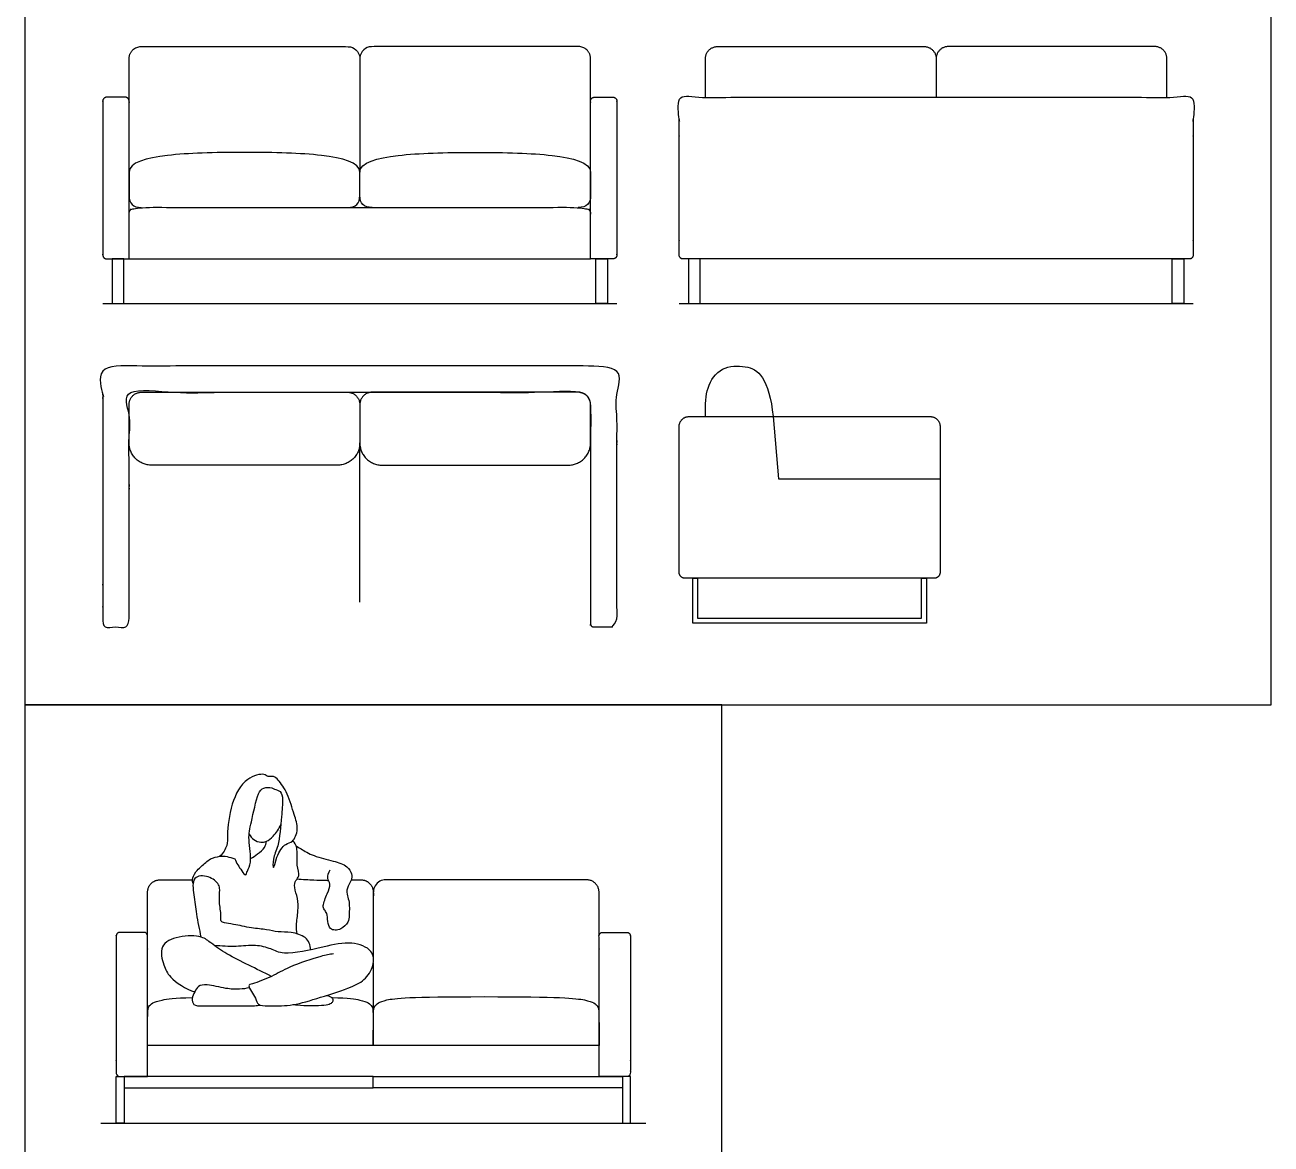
# Model space of a CAD drawing. Header units: metres. Extents: x 0 to 74.2, y -1.2 to 25.5.
# Drawn here: x 0 to 4.064, y 2.491 to 6.14 of the extents above; entities that cross this region are included whole.
import ezdxf

# ---------------------------------------------------------------- set-up
doc = ezdxf.new("R2010")
doc.units = ezdxf.units.M
doc.header["$MEASUREMENT"] = 0
for name, color, linetype, true_color in [('AG-DETAIL-DIAGRAM', 7, 'Continuous', 0xccff66), ('AG-DIAGRAM', 7, 'Continuous', 0xfecc66), ('AG-FURNITURE', 7, 'Continuous', 0x66ccff), ('AG-PEOPLE', 7, 'Continuous', 0xfc6666), ('X-VPRT', 6, 'Continuous', 0xff00ff)]:
    doc.layers.add(name, color=color, linetype=linetype, true_color=true_color)

msp = doc.modelspace()

# ---------------------------------------------------------------- linework, layer by layer
at = {"layer": 'AG-DETAIL-DIAGRAM'}
msp.add_lwpolyline([(2.4398, 4.8631), (2.4574, 4.6599), (2.9845, 4.6599)], dxfattribs=at)
at = {"layer": 'AG-DIAGRAM'}
for points in [[(0.254, 5.2314), (1.9304, 5.2314)], [(2.1336, 5.2314), (3.81, 5.2314)], [(0.2472, 2.559), (2.0252, 2.559)]]:
    msp.add_lwpolyline(points, dxfattribs=at)
at = {"layer": 'AG-FURNITURE'}
for points in [[(0.2845, 5.3775), (0.2845, 5.2314), (0.3226, 5.2314), (0.3226, 5.3775)], [(1.8999, 5.3775), (1.8999, 5.2314), (1.8618, 5.2314), (1.8618, 5.3775)], [(2.1641, 5.3775), (2.1641, 5.2314), (2.2022, 5.2314), (2.2022, 5.3775)], [(3.7795, 5.3775), (3.7795, 5.2314), (3.7414, 5.2314), (3.7414, 5.3775)], [(2.559, 4.19), (2.178, 4.19), (2.178, 4.3361), (2.1939, 4.3361), (2.1939, 4.2059), (2.559, 4.2059), (2.9242, 4.2059), (2.9242, 4.3361), (2.94, 4.3361), (2.94, 4.19)], [(0.298, 2.559), (0.298, 2.7114), (0.3234, 2.7114), (0.3234, 2.559)], [(0.3234, 2.7114), (0.3234, 2.6748), (1.1362, 2.6748), (1.1362, 2.7114)], [(1.949, 2.7114), (1.949, 2.6748), (1.1362, 2.6748), (1.1362, 2.7114)], [(1.9744, 2.559), (1.9744, 2.7114), (1.949, 2.7114), (1.949, 2.559)]]:
    msp.add_lwpolyline(points, close=True, dxfattribs=at)
for points in [[(0.3397, 5.3775), (1.0922, 5.3775), (1.8447, 5.3775)], [(1.0922, 4.2584), (1.0922, 4.7771)], [(1.0922, 4.2584), (1.0922, 4.7771)]]:
    msp.add_lwpolyline(points, dxfattribs=at)
for points, weights, knots in [([(0.3397, 5.8921), (0.3397, 5.9613), (0.3397, 6.0304), (0.3397, 6.0696), (0.3789, 6.0696), (0.5324, 6.0696), (0.6858, 6.0696), (0.8392, 6.0696), (1.053, 6.0696), (1.0922, 6.0696), (1.0922, 6.0304), (1.0922, 5.9613), (1.0922, 5.6601)], [1, 1, 1, 0.707106781187, 1, 1, 1, 1, 1, 0.707106781187, 1, 1, 1], [-1.677083, -1.677083, -1.677083, -1.254992, -1.254992, -1.053101, -1.053101, -0.046213, -0.046213, 0.960676, 0.960676, 1.162567, 1.162567, 1.584658, 1.584658, 1.584658]), ([(1.8447, 5.8921), (1.8447, 5.9613), (1.8447, 6.0304), (1.8447, 6.0696), (1.8055, 6.0696), (1.652, 6.0696), (1.4986, 6.0696), (1.3452, 6.0696), (1.1314, 6.0696), (1.0922, 6.0696), (1.0922, 6.0304), (1.0922, 5.9613), (1.0922, 5.6601)], [1, 1, 1, 0.707106781187, 1, 1, 1, 1, 1, 0.707106781187, 1, 1, 1], [-1.677083, -1.677083, -1.677083, -1.254992, -1.254992, -1.053101, -1.053101, -0.046213, -0.046213, 0.960676, 0.960676, 1.162567, 1.162567, 1.584658, 1.584658, 1.584658]), ([(2.2193, 5.9045), (2.2193, 5.9675), (2.2193, 6.0304), (2.2193, 6.0696), (2.2585, 6.0696), (2.412, 6.0696), (2.5654, 6.0696), (2.7188, 6.0696), (2.9326, 6.0696), (2.9718, 6.0696), (2.9718, 6.0304), (2.9718, 5.9675), (2.9718, 5.9045)], [1, 1, 1, 0.707106781187, 1, 1, 1, 1, 1, 0.707106781187, 1, 1, 1], [-1.639356, -1.639356, -1.639356, -1.254992, -1.254992, -1.053101, -1.053101, -0.046213, -0.046213, 0.960676, 0.960676, 1.162567, 1.162567, 1.546931, 1.546931, 1.546931]), ([(3.7243, 5.9045), (3.7243, 5.9675), (3.7243, 6.0304), (3.7243, 6.0696), (3.6851, 6.0696), (3.5316, 6.0696), (3.3782, 6.0696), (3.2248, 6.0696), (3.011, 6.0696), (2.9718, 6.0696), (2.9718, 6.0304), (2.9718, 5.9675), (2.9718, 5.9045)], [1, 1, 1, 0.707106781187, 1, 1, 1, 1, 1, 0.707106781187, 1, 1, 1], [-1.639356, -1.639356, -1.639356, -1.254992, -1.254992, -1.053101, -1.053101, -0.046213, -0.046213, 0.960676, 0.960676, 1.162567, 1.162567, 1.546931, 1.546931, 1.546931]), ([(0.3397, 5.3775), (0.303, 5.3775), (0.2664, 5.3775), (0.254, 5.3775), (0.254, 5.3899), (0.254, 5.641), (0.254, 5.8921), (0.254, 5.9045), (0.2664, 5.9045), (0.2969, 5.9045), (0.3274, 5.9045), (0.3397, 5.9045), (0.3397, 5.8921), (0.3397, 5.6507), (0.3397, 5.3775)], [1, 1, 1, 0.707106781187, 1, 1, 1, 0.707106781187, 1, 1, 1, 0.707106781187, 1, 1, 1], [3.738956, 3.738956, 3.738956, 3.979653, 3.979653, 4.043353, 4.043353, 5.691101, 5.691101, 5.7548, 5.7548, 5.954946, 5.954946, 6.018645, 6.018645, 7.704346, 7.704346, 7.704346]), ([(1.8447, 5.3775), (1.8814, 5.3775), (1.918, 5.3775), (1.9304, 5.3775), (1.9304, 5.3899), (1.9304, 5.641), (1.9304, 5.8921), (1.9304, 5.9045), (1.918, 5.9045), (1.8875, 5.9045), (1.857, 5.9045), (1.8447, 5.9045), (1.8447, 5.8921), (1.8447, 5.6507), (1.8447, 5.3775)], [1, 1, 1, 0.707106781187, 1, 1, 1, 0.707106781187, 1, 1, 1, 0.707106781187, 1, 1, 1], [3.738956, 3.738956, 3.738956, 3.979653, 3.979653, 4.043353, 4.043353, 5.691101, 5.691101, 5.7548, 5.7548, 5.954946, 5.954946, 6.018645, 6.018645, 7.704346, 7.704346, 7.704346]), ([(2.9718, 5.3775), (3.1448, 5.3775), (3.7243, 5.3775), (3.761, 5.3775), (3.7976, 5.3775), (3.81, 5.3775), (3.81, 5.3899), (3.81, 5.641), (3.81, 5.8921), (3.81, 5.9045), (3.7976, 5.9045), (3.7671, 5.9045), (3.7366, 5.9045), (2.9718, 5.9045), (2.207, 5.9045), (2.1765, 5.9045), (2.146, 5.9045), (2.1336, 5.9045), (2.1336, 5.8921), (2.1336, 5.641), (2.1336, 5.3899), (2.1336, 5.3775), (2.146, 5.3775), (2.1826, 5.3775), (2.2193, 5.3775), (2.7988, 5.3775), (2.9718, 5.3775)], [1, 1, 1, 1, 1, 0.707106781187, 1, 1, 1, 0.707106781187, 1, 1, 1, 1, 1, 1, 1, 0.707106781187, 1, 1, 1, 0.707106781187, 1, 1, 1, 1, 1], [-2.322289, -2.322289, -2.322289, -0.905622, -0.905622, -0.664925, -0.664925, -0.601225, -0.601225, 1.046523, 1.046523, 1.110222, 1.110222, 1.310368, 1.310368, 3.782771, 3.782771, 3.982916, 3.982916, 4.046616, 4.046616, 5.694364, 5.694364, 5.758063, 5.758063, 5.998761, 5.998761, 7.415428, 7.415428, 7.415428]), ([(1.8542, 4.1773), (1.8447, 4.1773), (1.8447, 4.1868), (1.8447, 4.5599), (1.8447, 4.9329), (1.8447, 4.9425), (1.8351, 4.9425), (1.0922, 4.9425), (0.3492, 4.9425), (0.3397, 4.9425), (0.3397, 4.9329), (0.3397, 4.5599), (0.3397, 4.1868), (0.3397, 4.1773), (0.3302, 4.1773), (0.2969, 4.1773), (0.2635, 4.1773), (0.254, 4.1773), (0.254, 4.1868), (0.254, 4.6027), (0.254, 5.0187), (0.254, 5.0282), (0.2635, 5.0282), (1.0922, 5.0282), (1.9209, 5.0282), (1.9304, 5.0282), (1.9304, 5.0187), (1.9304, 4.6027), (1.9304, 4.1868), (1.9304, 4.1773), (1.9209, 4.1773), (1.8875, 4.1773), (1.8542, 4.1773)], [1, 0.707106781187, 1, 1, 1, 0.707106781187, 1, 1, 1, 0.707106781187, 1, 1, 1, 0.707106781187, 1, 1, 1, 0.707106781186, 1, 1, 1, 0.707106781187, 1, 1, 1, 0.707106781187, 1, 1, 1, 0.707106781187, 1, 1, 1], [0, 0, 0, 0.049087, 0.049087, 2.190313, 2.190313, 2.239401, 2.239401, 4.447734, 4.447734, 4.496821, 4.496821, 6.638047, 6.638047, 6.687135, 6.687135, 6.905885, 6.905885, 6.954972, 6.954972, 9.643405, 9.643405, 9.692492, 9.692492, 12.463326, 12.463326, 12.512413, 12.512413, 15.200846, 15.200846, 15.249933, 15.249933, 15.468683, 15.468683, 15.468683]), ([(0.6858, 4.7044), (0.8992, 4.7044), (1.0181, 4.7044), (1.0922, 4.7044), (1.0922, 4.7771), (1.0922, 4.8538), (1.0922, 4.9024), (1.0922, 4.9425), (1.0522, 4.9425), (0.8992, 4.9425), (0.6858, 4.9425), (0.5328, 4.9425), (0.3797, 4.9425), (0.3397, 4.9425), (0.3397, 4.9024), (0.3397, 4.8538), (0.3397, 4.7771), (0.3397, 4.7044), (0.4138, 4.7044), (0.5328, 4.7044), (0.6858, 4.7044)], [1, 1, 1, 0.707106781187, 1, 1, 1, 0.707106781187, 1, 1, 1, 1, 1, 0.707106781187, 1, 1, 1, 0.707106781187, 1, 1, 1], [-0.581803, -0.581803, -0.581803, 0.422308, 0.422308, 0.628563, 0.628563, 0.947754, 0.947754, 1.154009, 1.154009, 2.158119, 2.158119, 3.16223, 3.16223, 3.368485, 3.368485, 3.687676, 3.687676, 3.893931, 3.893931, 4.898041, 4.898041, 4.898041]), ([(1.4986, 4.7044), (1.2852, 4.7044), (1.1663, 4.7044), (1.0922, 4.7044), (1.0922, 4.7771), (1.0922, 4.8538), (1.0922, 4.9024), (1.0922, 4.9425), (1.1322, 4.9425), (1.2852, 4.9425), (1.4986, 4.9425), (1.6516, 4.9425), (1.8047, 4.9425), (1.8447, 4.9425), (1.8447, 4.9024), (1.8447, 4.8538), (1.8447, 4.7771), (1.8447, 4.7044), (1.7706, 4.7044), (1.6516, 4.7044), (1.4986, 4.7044)], [1, 1, 1, 0.707106781187, 1, 1, 1, 0.707106781187, 1, 1, 1, 1, 1, 0.707106781187, 1, 1, 1, 0.707106781187, 1, 1, 1], [-0.581803, -0.581803, -0.581803, 0.422308, 0.422308, 0.628563, 0.628563, 0.947754, 0.947754, 1.154009, 1.154009, 2.158119, 2.158119, 3.16223, 3.16223, 3.368485, 3.368485, 3.687676, 3.687676, 3.893931, 3.893931, 4.898041, 4.898041, 4.898041]), ([(0.4, 3.1705), (0.4, 3.2445), (0.4, 3.3123), (0.4, 3.3528), (0.4405, 3.3528), (0.4913, 3.3528), (0.5466, 3.3528)], [1, 1, 1, 0.707106781187, 1, 1, 1], [-1.971836, -1.971836, -1.971836, -1.485655, -1.485655, -1.276895, -1.276895, -0.8576, -0.8576, -0.8576]), ([(1.0641, 3.3528), (1.08, 3.3528), (1.0956, 3.3528), (1.1362, 3.3528), (1.1362, 3.3123), (1.1362, 3.2717), (1.1362, 3.1004)], [1, 1, 1, 0.707106781187, 1, 1, 1], [1.0338075, 1.0338075, 1.0338075, 1.1628117, 1.1628117, 1.3715719, 1.3715719, 1.6629902, 1.6629902, 1.6629902]), ([(1.8723, 3.1705), (1.8723, 3.2445), (1.8723, 3.3123), (1.8723, 3.3528), (1.8318, 3.3528), (1.684, 3.3528), (1.4981, 3.3528), (1.3245, 3.3528), (1.1767, 3.3528), (1.1362, 3.3528), (1.1362, 3.3123), (1.1362, 3.2717), (1.1362, 3.1004)], [1, 1, 1, 0.707106781187, 1, 1, 1, 1, 1, 0.707106781187, 1, 1, 1], [-1.971836, -1.971836, -1.971836, -1.485655, -1.485655, -1.276895, -1.276895, -0.057042, -0.057042, 1.162812, 1.162812, 1.371572, 1.371572, 1.66299, 1.66299, 1.66299]), ([(0.4, 2.7114), (0.329, 2.7114), (0.3089, 2.7114), (0.298, 2.7114), (0.298, 2.7223), (0.298, 2.9464), (0.298, 3.1705), (0.298, 3.1813), (0.3089, 3.1813), (0.3236, 3.1813), (0.3891, 3.1813), (0.4, 3.1813), (0.4, 3.1705), (0.4, 2.9482), (0.4, 2.7114)], [1, 1, 1, 0.707106781186, 1, 1, 1, 0.707106781186, 1, 1, 1, 0.707106781186, 1, 1, 1], [0, 0, 0, 0.13233, 0.13233, 0.188485, 0.188485, 1.658654, 1.658654, 1.714808, 1.714808, 1.811389, 1.811389, 1.867543, 1.867543, 3.372326, 3.372326, 3.372326]), ([(1.8723, 2.7114), (1.9433, 2.7114), (1.9635, 2.7114), (1.9744, 2.7114), (1.9744, 2.7223), (1.9744, 2.9464), (1.9744, 3.1705), (1.9744, 3.1813), (1.9635, 3.1813), (1.9487, 3.1813), (1.8832, 3.1813), (1.8723, 3.1813), (1.8723, 3.1705), (1.8723, 2.9482), (1.8723, 2.7114)], [1, 1, 1, 0.707106781186, 1, 1, 1, 0.707106781186, 1, 1, 1, 0.707106781186, 1, 1, 1], [0, 0, 0, 0.13233, 0.13233, 0.188485, 0.188485, 1.658654, 1.658654, 1.714808, 1.714808, 1.811389, 1.811389, 1.867543, 1.867543, 3.372326, 3.372326, 3.372326])]:
    msp.add_rational_spline(points, weights, degree=2, knots=knots, dxfattribs=at)
for points, degree, knots in [([(1.0523, 5.5449), (1.0789, 5.5449), (1.0922, 5.5578), (1.0922, 5.5835), (1.0922, 5.609), (1.0922, 5.6346), (1.0922, 5.6601), (1.0922, 5.6917), (0.9796, 5.7209), (0.8167, 5.7244), (0.716, 5.7244), (0.6153, 5.7244), (0.4523, 5.7209), (0.3397, 5.6917), (0.3397, 5.6601), (0.3397, 5.6346), (0.3397, 5.609), (0.3397, 5.5835), (0.3397, 5.5578), (0.353, 5.5449), (0.3796, 5.5449)], 3, [0, 0, 0, 0, 0.257361, 0.257361, 0.257361, 0.508818, 0.508818, 0.508818, 1.127225, 1.745632, 1.745632, 1.745632, 2.364039, 2.982446, 2.982446, 2.982446, 3.233903, 3.233903, 3.233903, 3.491264, 3.491264, 3.491264, 3.491264]), ([(1.1321, 5.5449), (1.1055, 5.5449), (1.0922, 5.5578), (1.0922, 5.5835), (1.0922, 5.609), (1.0922, 5.6346), (1.0922, 5.6601), (1.0922, 5.6917), (1.2048, 5.7209), (1.3677, 5.7244), (1.4684, 5.7244), (1.5691, 5.7244), (1.7321, 5.7209), (1.8447, 5.6917), (1.8447, 5.6601), (1.8447, 5.6346), (1.8447, 5.609), (1.8447, 5.5835), (1.8447, 5.5578), (1.8314, 5.5449), (1.8048, 5.5449)], 3, [0, 0, 0, 0, 0.257361, 0.257361, 0.257361, 0.508818, 0.508818, 0.508818, 1.127225, 1.745632, 1.745632, 1.745632, 2.364039, 2.982446, 2.982446, 2.982446, 3.233903, 3.233903, 3.233903, 3.491264, 3.491264, 3.491264, 3.491264]), ([(0.3397, 5.5227), (0.3397, 5.5449), (0.3669, 5.5449), (0.9327, 5.5449), (1.0922, 5.5449), (1.2517, 5.5449), (1.8175, 5.5449), (1.8447, 5.5449), (1.8447, 5.5227)], 2, [-1.208342, -1.208342, -1.208342, -1.046394, -1.046394, 0, 0, 1.046394, 1.046394, 1.208342, 1.208342, 1.208342]), ([(2.2193, 4.8631), (2.2194, 4.9058), (2.2212, 4.9615), (2.2694, 5.0292), (2.3539, 5.0292), (2.4072, 5.0064), (2.4344, 4.9234), (2.4398, 4.8631)], 3, [0.038653, 0.038653, 0.038653, 0.038653, 0.353197, 0.706393, 1.05959, 1.412787, 1.765983, 1.765983, 1.765983, 1.765983]), ([(1.0001, 2.9692), (1.0578, 2.9672), (1.1126, 2.9588), (1.1362, 2.941), (1.1362, 2.9212), (1.1362, 2.813), (1.0368, 2.813), (0.9116, 2.813), (0.7742, 2.813), (0.6368, 2.813), (0.512, 2.813), (0.4, 2.813), (0.4, 2.9212), (0.4, 2.941), (0.4235, 2.9588), (0.4861, 2.9672), (0.546, 2.9692)], 3, [0.268579, 0.268579, 0.268579, 0.268579, 0.606753, 1.213507, 1.82026, 1.82026, 1.82026, 3.173015, 3.173015, 3.173015, 4.525769, 4.525769, 4.525769, 5.132522, 5.739276, 6.077911, 6.077911, 6.077911, 6.077911]), ([(1.4981, 2.9718), (1.2489, 2.9718), (1.1638, 2.9619), (1.1362, 2.941), (1.1362, 2.9212), (1.1362, 2.813), (1.2355, 2.813), (1.3607, 2.813), (1.4981, 2.813), (1.6355, 2.813), (1.7603, 2.813), (1.8723, 2.813), (1.8723, 2.9212), (1.8723, 2.941), (1.8447, 2.9619), (1.7469, 2.9718), (1.4981, 2.9718)], 3, [0, 0, 0, 0, 0.606753, 1.213507, 1.82026, 1.82026, 1.82026, 3.173015, 3.173015, 3.173015, 4.525769, 4.525769, 4.525769, 5.132522, 5.739276, 6.346029, 6.346029, 6.346029, 6.346029])]:
    msp.add_open_spline(points, degree=degree, knots=knots, dxfattribs=at)
for points, weights in [([(2.1336, 4.8313), (2.1336, 4.8631), (2.1653, 4.8631)], [1, 0.707106781186, 1]), ([(2.9527, 4.8631), (2.9845, 4.8631), (2.9845, 4.8313)], [1, 0.707106781187, 1]), ([(2.1526, 4.3361), (2.1336, 4.3361), (2.1336, 4.3552)], [1, 0.707106781187, 1]), ([(2.9845, 4.3552), (2.9845, 4.3361), (2.9654, 4.3361)], [1, 0.707106781187, 1])]:
    msp.add_rational_spline(points, weights, degree=2, dxfattribs=at)
for points in [[(2.1653, 4.8631), (2.559, 4.8631), (2.9527, 4.8631)], [(2.1336, 4.3552), (2.1336, 4.5933), (2.1336, 4.8313)], [(2.9845, 4.8313), (2.9845, 4.5933), (2.9845, 4.3552)], [(2.9654, 4.3361), (2.559, 4.3361), (2.1526, 4.3361)], [(1.1362, 3.0822), (1.1362, 2.9724), (1.1362, 2.813)], [(1.1362, 3.0822), (1.1362, 2.9724), (1.1362, 2.813)]]:
    msp.add_open_spline(points, degree=2, dxfattribs=at)
at = {"layer": 'AG-PEOPLE'}
for points, knots in [([(0.6844, 3.4216), (0.6872, 3.4147), (0.6939, 3.4007), (0.706, 3.3843), (0.7201, 3.3618), (0.7233, 3.3761), (0.7291, 3.3897), (0.7418, 3.4097), (0.7262, 3.4874), (0.7379, 3.538), (0.7577, 3.6331), (0.7754, 3.6546), (0.8058, 3.6544), (0.8134, 3.6476), (0.8367, 3.643), (0.8423, 3.6114), (0.8358, 3.5587), (0.8297, 3.4619), (0.8076, 3.4269), (0.8092, 3.3759), (0.8203, 3.4322), (0.8468, 3.4727), (0.876, 3.4733), (0.8938, 3.5208), (0.8769, 3.566), (0.8597, 3.6323), (0.8282, 3.6776), (0.8124, 3.6919), (0.7919, 3.6869), (0.78, 3.7019), (0.7147, 3.6856), (0.6704, 3.6028), (0.6582, 3.5012), (0.6627, 3.4653), (0.646, 3.4393), (0.6361, 3.4296)], [1.936416, 1.936416, 1.936416, 1.936416, 2.203322, 2.476158, 2.714472, 2.910612, 2.910612, 3.233684, 3.714894, 4.149095, 4.69547, 4.981132, 5.268791, 5.450849, 5.702298, 5.99435, 6.417107, 6.968624, 7.353991, 7.647921, 7.986661, 8.388196, 8.664713, 9.031963, 9.42647, 9.899372, 10.315799, 10.560982, 10.796712, 11.016517, 11.436838, 11.98722, 12.553959, 12.888531, 13.25185, 13.25185, 13.25185, 13.25185]), ([(0.7314, 3.5021), (0.7351, 3.4951), (0.7454, 3.4826), (0.769, 3.4731), (0.7886, 3.4772), (0.8116, 3.4948), (0.8287, 3.5192), (0.8344, 3.5331)], [0, 0, 0, 0, 0.275268, 0.551731, 0.794522, 1.093451, 1.47204, 1.47204, 1.47204, 1.47204]), ([(0.736, 3.4219), (0.744, 3.4264), (0.7586, 3.4368), (0.7834, 3.4568), (0.7865, 3.4715), (0.7874, 3.4785)], [0, 0, 0, 0, 0.2966859, 0.6086631, 0.8670088, 0.8670088, 0.8670088, 0.8670088]), ([(0.8874, 3.1766), (0.8863, 3.186), (0.8842, 3.205), (0.8916, 3.2521), (0.8911, 3.2916), (0.8771, 3.3266), (0.8815, 3.3514), (0.8981, 3.365), (0.8834, 3.4014), (0.8917, 3.458), (0.879, 3.4731), (0.8739, 3.4803)], [0, 0, 0, 0, 0.3006, 0.686896, 1.046887, 1.388853, 1.659763, 1.894071, 2.232576, 2.655434, 2.945258, 2.945258, 2.945258, 2.945258]), ([(0.8844, 3.4634), (0.8898, 3.46), (0.9016, 3.4532), (0.9434, 3.4274), (1.0041, 3.4157), (1.0511, 3.4), (1.0681, 3.3727), (1.0654, 3.3504), (1.0483, 3.3265), (1.0505, 3.2997), (1.0597, 3.2804), (1.0568, 3.2369), (1.0569, 3.2145), (1.0316, 3.1899), (1.012, 3.1882), (0.9941, 3.1912), (0.9856, 3.2168), (0.9873, 3.2438), (0.9757, 3.2544), (0.9697, 3.2699), (0.9861, 3.3074), (0.9993, 3.3392), (0.9829, 3.3569), (0.9902, 3.3773), (0.9955, 3.3853)], [0, 0, 0, 0, 0.247834, 0.635963, 1.090075, 1.482707, 1.782515, 2.039875, 2.341245, 2.621773, 2.885448, 3.251422, 3.52272, 3.83991, 4.088166, 4.310154, 4.591685, 4.883242, 5.093895, 5.308117, 5.669172, 5.991717, 6.243342, 6.545339, 6.545339, 6.545339, 6.545339]), ([(0.5483, 3.3405), (0.5471, 3.3446), (0.5449, 3.3542), (0.5554, 3.3807), (0.5902, 3.4095), (0.6036, 3.4217), (0.6372, 3.4314), (0.6555, 3.43), (0.6754, 3.4238), (0.6844, 3.4216)], [0, 0, 0, 0, 0.203505, 0.498932, 0.875108, 1.123664, 1.442803, 1.715207, 1.936416, 1.936416, 1.936416, 1.936416]), ([(0.6352, 3.3204), (0.6348, 3.326), (0.6338, 3.3391), (0.6007, 3.3686), (0.542, 3.3655), (0.5515, 3.3002), (0.5586, 3.2413), (0.5685, 3.1909), (0.574, 3.1661)], [0, 0, 0, 0, 0.233005, 0.601316, 0.97527, 1.384211, 1.835703, 2.326818, 2.326818, 2.326818, 2.326818]), ([(0.8876, 3.3559), (0.9058, 3.3543), (0.9405, 3.352), (0.9752, 3.3518), (0.9851, 3.3511), (0.9897, 3.3508)], [0, 0, 0, 0, 0.4179331, 0.7448403, 0.9549402, 0.9549402, 0.9549402, 0.9549402]), ([(0.9324, 3.1244), (0.9321, 3.132), (0.928, 3.1481), (0.9152, 3.1675), (0.868, 3.1847), (0.8255, 3.1808), (0.7878, 3.1915), (0.7391, 3.1946), (0.6824, 3.2081), (0.6526, 3.2118), (0.6372, 3.216), (0.6409, 3.2374), (0.6327, 3.2816), (0.6343, 3.3071), (0.6352, 3.3204)], [-3.945769, -3.945769, -3.945769, -3.945769, -3.688686, -3.419993, -3.02996, -2.658742, -2.312234, -1.91432, -1.479138, -1.169542, -0.975456, -0.736021, -0.355914, 0, 0, 0, 0]), ([(0.8042, 3.0379), (0.7793, 3.0499), (0.7304, 3.0746), (0.6593, 3.1087), (0.6077, 3.1451), (0.577, 3.1715), (0.5024, 3.1717), (0.4346, 3.1416), (0.4526, 3.0726), (0.4706, 3.0329), (0.5244, 2.9956), (0.5541, 2.9877)], [0, 0, 0, 0, 0.518808, 1.028694, 1.473656, 1.831341, 2.315418, 2.768183, 3.202682, 3.588345, 4.134751, 4.134751, 4.134751, 4.134751]), ([(1.0068, 3.1115), (0.9927, 3.1092), (0.9651, 3.1049), (0.8596, 3.0697), (0.8096, 3.038), (0.746, 3.014), (0.7216, 3.0094), (0.7559, 2.9674), (0.7574, 2.9422), (0.8001, 2.9424), (0.8643, 2.94), (0.9453, 2.9632), (1.0554, 2.9989), (1.108, 3.0227), (1.1396, 3.0716), (1.1369, 3.1269), (1.0608, 3.1543), (0.9752, 3.1339), (0.8461, 3.1042), (0.8034, 3.1287), (0.7508, 3.1424), (0.6882, 3.1333), (0.6413, 3.1366), (0.6176, 3.1386)], [0, 0, 0, 0, 0.373394, 0.961324, 1.42712, 1.890293, 2.105505, 2.48818, 2.757383, 3.091557, 3.624817, 4.16936, 4.71346, 5.143149, 5.562541, 5.94776, 6.415542, 6.970247, 7.613051, 8.001668, 8.408282, 8.861185, 9.341317, 9.341317, 9.341317, 9.341317]), ([(0.7319, 3.0007), (0.7213, 2.9983), (0.6988, 2.995), (0.6548, 2.9968), (0.5968, 3.0129), (0.5642, 3.0084), (0.5543, 2.9874), (0.5423, 2.9666), (0.5489, 2.9415), (0.5831, 2.9419), (0.6591, 2.9423), (0.7481, 2.9413), (0.7613, 2.9433), (0.7674, 2.9442)], [0, 0, 0, 0, 0.325383, 0.705949, 1.151645, 1.458925, 1.719521, 1.998308, 2.252129, 2.553616, 3.070677, 3.603621, 3.849325, 3.849325, 3.849325, 3.849325]), ([(0.9829, 2.9756), (0.9892, 2.9756), (1.0027, 2.9712), (1.0055, 2.9562), (0.9979, 2.9485), (0.9824, 2.9416), (0.9066, 2.9415), (0.8854, 2.9439), (0.8735, 2.9455)], [0, 0, 0, 0, 0.248236, 0.448905, 0.620808, 0.859966, 1.347308, 1.688582, 1.688582, 1.688582, 1.688582])]:
    msp.add_open_spline(points, degree=3, knots=knots, dxfattribs=at)
at = {"layer": 'X-VPRT'}
for points in [[(0, 6.3236), (0, 3.9233), (4.064, 3.9233), (4.064, 6.3236)], [(0, 3.9233), (0, 2.4066), (2.2723, 2.4066), (2.2723, 3.9233)]]:
    msp.add_lwpolyline(points, close=True, dxfattribs=at)

doc.saveas('drawing.dxf')
